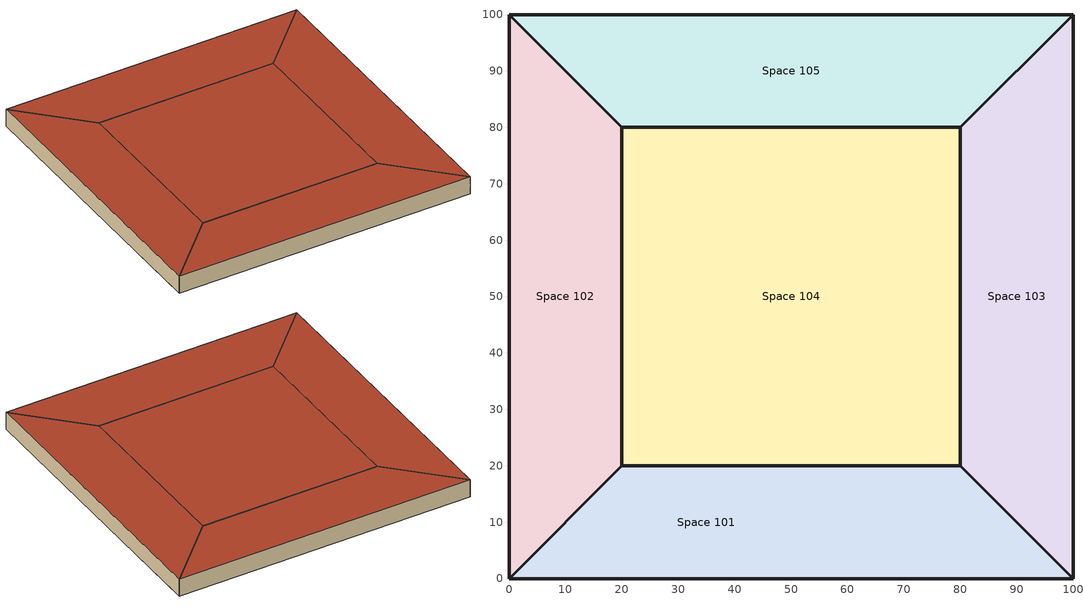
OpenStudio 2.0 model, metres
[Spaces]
Space 101
 floor ground: 20,20 20,0 0,0 z0; 50,20 50,0 20,0 20,20 z0; 80,20 100,0 80,0 z0; 50,20 80,20 80,0 50,0 z0
 wall outside: 80,20 20,20 0,0 100,0 80,20 z0:6.1
 roof outside: 100,0 80,20 20,20 0,0 z6.1
Space 102
 floor ground: 0,100 20,80 20,20 0,0 z0
 wall outside: 0,100 0,0 20,20 20,80 0,100 z0:6.1
 roof outside: 0,0 20,20 20,80 0,100 z6.1
Space 103
 floor ground: 100,100 100,0 80,20 80,80 z0
 wall outside: 100,0 100,100 80,80 80,20 100,0 z0:6.1
 roof outside: 100,0 100,100 80,80 80,20 z6.1
Space 104
 floor ground: 80,80 80,20 20,20 20,80 z0
 wall outside: 80,80 20,80 20,20 80,20 80,80 z0:6.1
 roof outside: 80,20 80,80 20,80 20,20 z6.1
Space 105
 floor ground: 100,100 80,80 20,80 0,100 z0
 wall outside: 100,100 0,100 20,80 80,80 100,100 z0:6.1
 roof outside: 80,80 100,100 0,100 20,80 z6.1
[ClimateZones]
Climate Zone Institution Name 1=ASHRAE; Climate Zone Document Name 1=ANSI/ASHRAE Standard 169; Climate Zone Document Year 1=2006; Climate Zone Institution Name 2=CEC; Climate Zone Document Name 2=California Climate Zone Descriptions; Climate Zone Document Year 2=1995
[Building]
Building 1
[Site]
Site 1
[BuildingStory]
Building Story 1: Nominal Z Coordinate {m}=0; Nominal Floor to Floor Height {m}=6.096
[Space] Building Story=Building Story 1
Space 101; Space 102; Space 103; Space 104; Space 105
